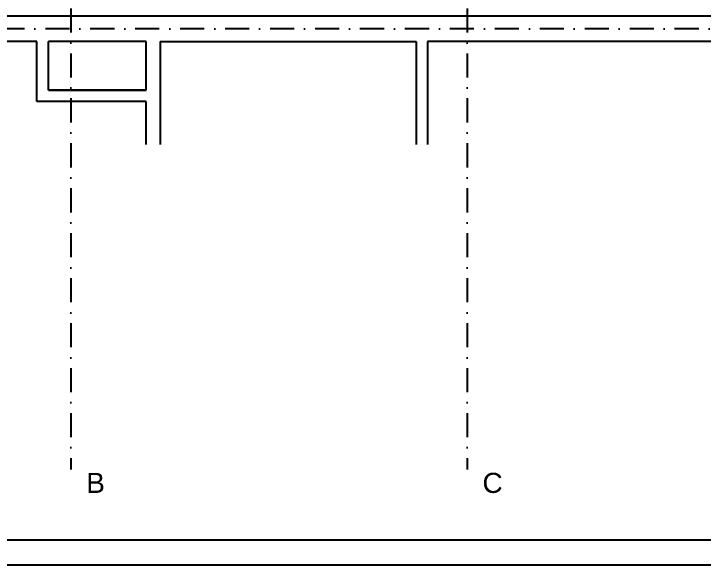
# Model space of a CAD drawing. Extents: x 4511820 to 5180432, y -1526536 to -944957.
# Drawn here: x 5100228 to 5107110, y -1142074 to -1136579 of the extents above; entities that cross this region are included whole.
import ezdxf

# ---------------------------------------------------------------- set-up
doc = ezdxf.new("R2010")
doc.units = 0
doc.header["$MEASUREMENT"] = 0
doc.linetypes.add('BODKOCIARKOVANA_3', pattern=[5.6, 3, -1.3, 0, -1.3])
for name, color, linetype in [('MÚRY', 1, 'CONTINUOUS'), ('osi', 253, 'CONTINUOUS'), ('TENKÁ', 7, 'CONTINUOUS')]:
    doc.layers.add(name, color=color, linetype=linetype)
doc.styles.add('styl1', font='arial.ttf')

msp = doc.modelspace()

# ---------------------------------------------------------------- linework, layer by layer
at = {"layer": 'MÚRY'}
for p, q in [((5100457.5, -1136854.191), (5096312.5, -1136854.191)), ((5101687.5, -1136854.191), (5101687.5, -1137880.191)), ((5109232.5, -1136854.191), (5104352.5, -1136854.191))]:
    msp.add_line(p, q, dxfattribs=at)
at = {"layer": 'MÚRY', "ltscale": 0.25}
for p, q in [((5100457.5, -1137454.191), (5100457.5, -1136854.191)), ((5100572.5, -1137339.191), (5100572.5, -1136854.191)), ((5101547.5, -1136854.191), (5100572.5, -1136854.191)), ((5101547.5, -1137339.191), (5101547.5, -1136854.191)), ((5101687.5, -1136854.191), (5104237.5, -1136854.191)), ((5104237.5, -1136854.191), (5104237.5, -1137880.191)), ((5104352.5, -1136854.191), (5104352.5, -1137880.191)), ((5100572.5, -1137339.191), (5101547.5, -1137339.191)), ((5100572.5, -1137339.191), (5101547.5, -1137339.191)), ((5101547.5, -1137339.191), (5100572.5, -1137339.191)), ((5101547.5, -1137454.191), (5100457.5, -1137454.191)), ((5101547.5, -1137880.191), (5101547.5, -1137454.191))]:
    msp.add_line(p, q, dxfattribs=at)
at = {"layer": 'osi', "linetype": 'BODKOCIARKOVANA_3', "ltscale": 80}
for p, q in [((5100797.5, -1109191.097), (5100797.5, -1141119)), ((5104747.5, -1109191.097), (5104747.5, -1141119)), ((5157242.5, -1136729.191), (5093572.5, -1136729.191))]:
    msp.add_line(p, q, dxfattribs=at)
at = {"layer": 'TENKÁ'}
msp.add_line((5109772.5, -1136604.191), (5095932.5, -1136604.191), dxfattribs=at)
at = {"layer": 'TENKÁ', "color": 7}
for p, q in [((5180182, -1141823.668), (5091391, -1141823.668)), ((5180432, -1142073.668), (5091141, -1142073.668))]:
    msp.add_line(p, q, dxfattribs=at)

# ---------------------------------------------------------------- texts
at = {"layer": 'TENKÁ', "ltscale": 0.25, "style": 'styl1'}
for s, p in [('B', (5100949.554, -1141353.5)), ('C', (5104899.554, -1141353.5))]:
    msp.add_text(s, height=200, dxfattribs=at).set_placement(p)

doc.saveas('drawing.dxf')
